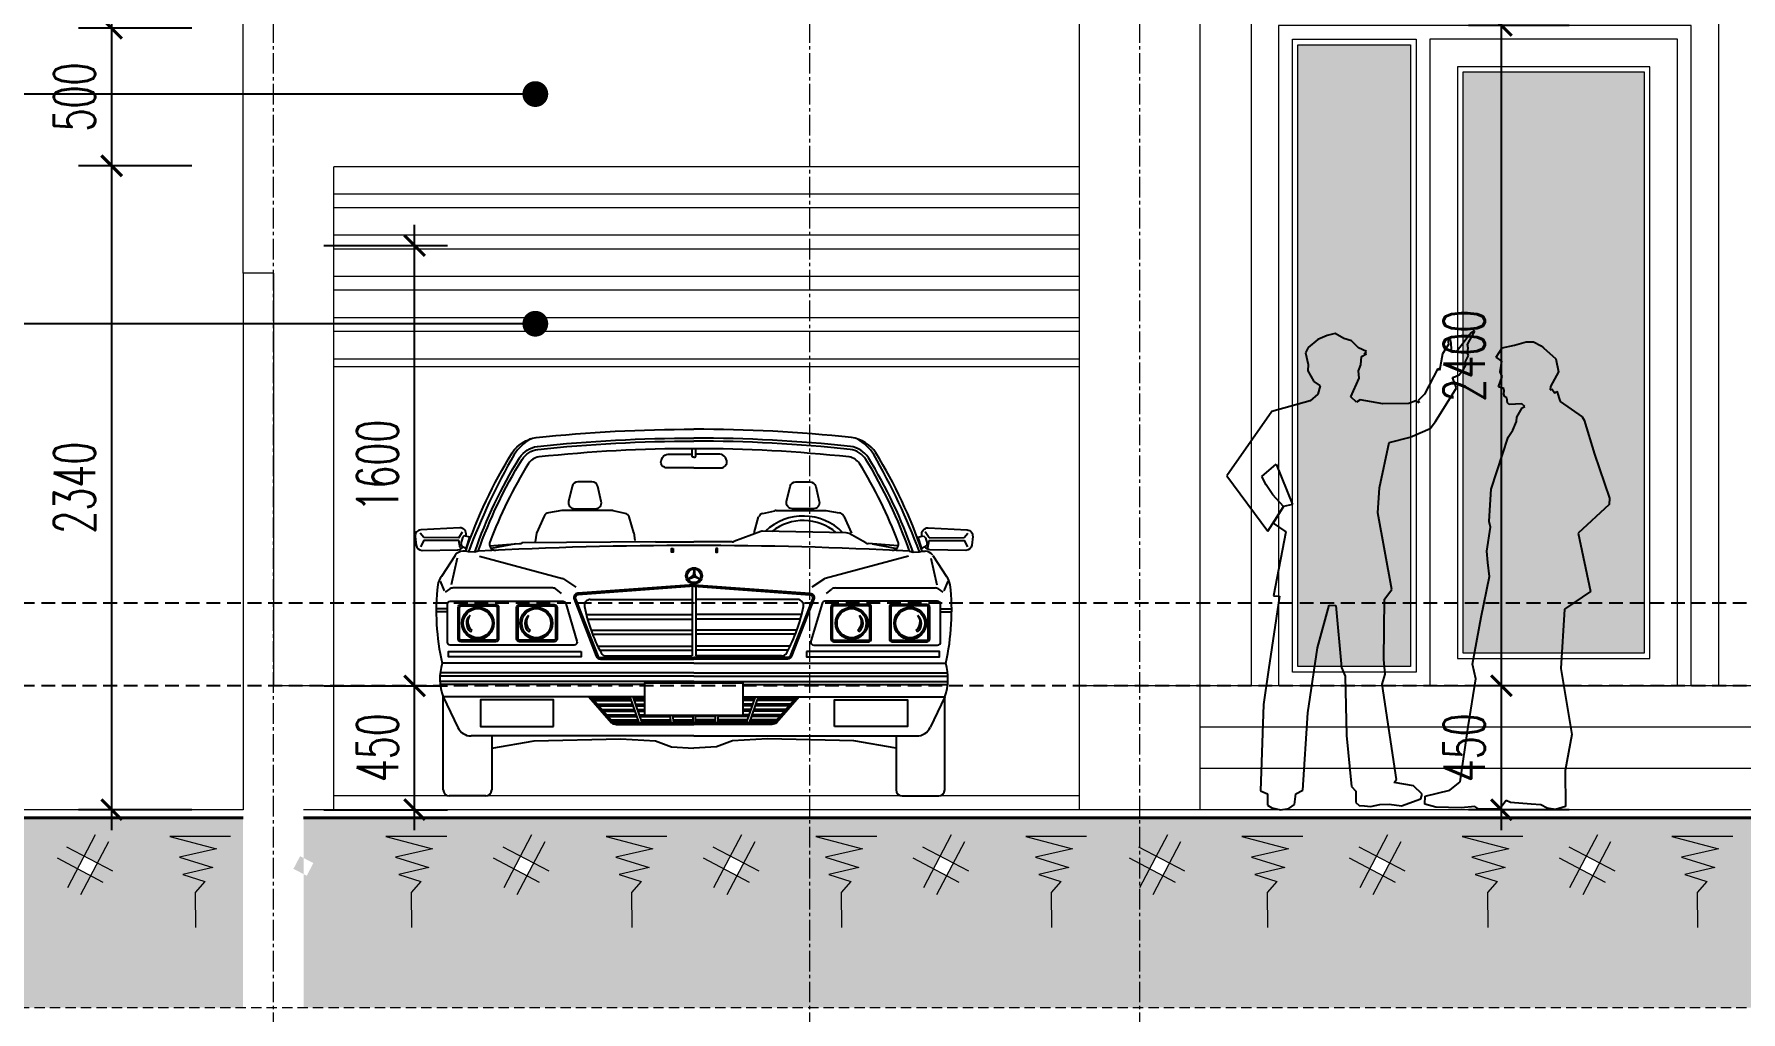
# Model space of a CAD drawing. Header units: millimetres. Extents: x -229618 to 2906, y -178063 to 96806.
# Drawn here: x -213770 to -207565, y -152290 to -148736 of the extents above; entities that cross this region are included whole.
import ezdxf

# ---------------------------------------------------------------- set-up
doc = ezdxf.new("R2010")
doc.units = ezdxf.units.MM
doc.header["$LTSCALE"] = 200
doc.header["$MEASUREMENT"] = 0
doc.header["$PDMODE"] = 3
doc.header["$PDSIZE"] = 50
for name, pattern in [('CENTER', [2, 1.25, -0.25, 0.25, -0.25]), ('CENTER2', [1.125, 0.75, -0.125, 0.125, -0.125]), ('DASHED2', [0.375, 0.25, -0.125])]:
    doc.linetypes.add(name, pattern=pattern)
doc.layers.get('0').update_dxf_attribs({"color": 95, "linetype": 'CONTINUOUS'})
doc.layers.get('DEFPOINTS').update_dxf_attribs({"linetype": 'CONTINUOUS'})
for name, color, linetype, lineweight in [('cat', 1, 'CONTINUOUS', 40), ('hatch', 250, 'CONTINUOUS', 5), ('nho', 252, 'CONTINUOUS', 15), ('thay', 7, 'CONTINUOUS', 18), ('tim', 18, 'CENTER2', 9)]:
    doc.layers.add(name, color=color, linetype=linetype, lineweight=lineweight)
for name, color, linetype in [('DIM', 251, 'CONTINUOUS'), ('NOITHAT', 99, 'CONTINUOUS'), ('TRUC', 251, 'CENTER')]:
    doc.layers.add(name, color=color, linetype=linetype)
doc.styles.add('Scale', font='vnsimli.shx', dxfattribs={"width": 0.65, "bigfont": 'bigfont.shx'})
doc.dimstyles.new('Scale', dxfattribs={"dimscale": 75, "dimtxt": 2, "dimasz": 1, "dimexe": 1.6, "dimexo": 0, "dimgap": 0.8, "dimtad": 1, "dimdec": 0, "dimzin": 0, "dimdsep": 46, "dimtxsty": 'Scale', "dimblk": 'ARCHTICK', "dimcen": 0.1, "dimdle": 1, "dimclrd": 256, "dimclre": 256, "dimclrt": 3, "dimadec": 0, "dimazin": 0, "dimtfac": 1, "dimtdec": 0, "dimtix": 1, "dimtmove": 2, "dimatfit": 3, "dimldrblk": 'ARCHTICK', "dimfxl": 0, "dimtolj": 1, "dimtzin": 0, "dimarcsym": 0})

# ---------------------------------------------------------------- blocks, each defined once
blk = doc.blocks.new('_ArchTick')
at = {"color": 0, "linetype": 'ByBlock', "const_width": 0.15}
blk.add_lwpolyline([(-0.5, -0.5), (0.5, 0.5)], dxfattribs=at)
blk = doc.blocks.new('*D2297')
at = {"layer": 'DEFPOINTS', "color": 0, "linetype": 'Continuous'}
for p in [(-208435.5, -151104.9), (-208189.5, -151104.9), (-208189.5, -151554.9)]:
    blk.add_point(p, dxfattribs=at)
at = {"layer": 'DIM', "linetype": 'Continuous', "lineweight": -2}
for p, q in [((-208435.5, -151629.9), (-208435.5, -151029.9)), ((-208189.5, -151104.9), (-208555.5, -151104.9)), ((-208189.5, -151554.9), (-208555.5, -151554.9))]:
    blk.add_line(p, q, dxfattribs=at)
at = {"layer": 'DIM', "linetype": 'Continuous', "lineweight": -2, "xscale": 75, "yscale": 75, "zscale": 75}
for p, rotation in [((-208435.5, -151104.9), 90), ((-208435.5, -151554.9), 270)]:
    blk.add_blockref('_ArchTick', p, dxfattribs=dict(at, rotation=rotation))
at = {"layer": 'DIM', "color": 3, "linetype": 'Continuous', "insert": (-208570.5, -151329.9), "char_height": 150, "attachment_point": 5, "rotation": 90, "style": 'Scale'}
blk.add_mtext('\\A1;450', dxfattribs=at)
blk = doc.blocks.new('*D2298')
at = {"layer": 'DEFPOINTS', "color": 0, "linetype": 'Continuous'}
for p in [(-208435.5, -148704.9), (-208189.5, -148704.9), (-208189.5, -151104.9)]:
    blk.add_point(p, dxfattribs=at)
at = {"layer": 'DIM', "linetype": 'Continuous', "lineweight": -2}
for p, q in [((-208435.5, -151179.9), (-208435.5, -148629.9)), ((-208189.5, -148704.9), (-208555.5, -148704.9)), ((-208189.5, -151104.9), (-208555.5, -151104.9))]:
    blk.add_line(p, q, dxfattribs=at)
at = {"layer": 'DIM', "linetype": 'Continuous', "lineweight": -2, "xscale": 75, "yscale": 75, "zscale": 75}
for p, rotation in [((-208435.5, -148704.9), 90), ((-208435.5, -151104.9), 270)]:
    blk.add_blockref('_ArchTick', p, dxfattribs=dict(at, rotation=rotation))
at = {"layer": 'DIM', "color": 3, "linetype": 'Continuous', "insert": (-208570.5, -149904.9), "char_height": 150, "attachment_point": 5, "rotation": 90, "style": 'Scale'}
blk.add_mtext('\\A1;2400', dxfattribs=at)
blk = doc.blocks.new('*D2299')
at = {"layer": 'DEFPOINTS', "color": 0, "linetype": 'Continuous'}
for p in [(-208435.5, -148104.9), (-208189.5, -148104.9), (-208189.5, -148704.9)]:
    blk.add_point(p, dxfattribs=at)
at = {"layer": 'DIM', "linetype": 'Continuous', "lineweight": -2}
for p, q in [((-208435.5, -148779.9), (-208435.5, -148029.9)), ((-208189.5, -148104.9), (-208555.5, -148104.9)), ((-208189.5, -148704.9), (-208555.5, -148704.9))]:
    blk.add_line(p, q, dxfattribs=at)
at = {"layer": 'DIM', "linetype": 'Continuous', "lineweight": -2, "xscale": 75, "yscale": 75, "zscale": 75}
for p, rotation in [((-208435.5, -148104.9), 90), ((-208435.5, -148704.9), 270)]:
    blk.add_blockref('_ArchTick', p, dxfattribs=dict(at, rotation=rotation))
at = {"layer": 'DIM', "color": 3, "linetype": 'Continuous', "insert": (-208570.5, -148404.9), "char_height": 150, "attachment_point": 5, "rotation": 90, "style": 'Scale'}
blk.add_mtext('\\A1;600', dxfattribs=at)
blk = doc.blocks.new('*D2307')
at = {"layer": 'DEFPOINTS', "color": 0, "linetype": 'Continuous'}
for p in [(-213488.2, -149215), (-213197, -149215), (-213197, -151554.9)]:
    blk.add_point(p, dxfattribs=at)
at = {"layer": 'DIM', "linetype": 'Continuous', "lineweight": -2}
for p, q in [((-213488.2, -151629.9), (-213488.2, -149140)), ((-213197, -149215), (-213608.2, -149215)), ((-213197, -151554.9), (-213608.2, -151554.9))]:
    blk.add_line(p, q, dxfattribs=at)
at = {"layer": 'DIM', "linetype": 'Continuous', "lineweight": -2, "xscale": 75, "yscale": 75, "zscale": 75}
for p, rotation in [((-213488.2, -149215), 90), ((-213488.2, -151554.9), 270)]:
    blk.add_blockref('_ArchTick', p, dxfattribs=dict(at, rotation=rotation))
at = {"layer": 'DIM', "color": 3, "linetype": 'Continuous', "insert": (-213623.2, -150384.9), "char_height": 150, "attachment_point": 5, "rotation": 90, "style": 'Scale'}
blk.add_mtext('\\A1;2340', dxfattribs=at)
blk = doc.blocks.new('*D2308')
at = {"layer": 'DEFPOINTS', "color": 0, "linetype": 'Continuous'}
for p in [(-213488.2, -148715), (-213197, -148715), (-213197, -149215)]:
    blk.add_point(p, dxfattribs=at)
at = {"layer": 'DIM', "linetype": 'Continuous', "lineweight": -2}
for p, q in [((-213488.2, -149290), (-213488.2, -148640)), ((-213197, -148715), (-213608.2, -148715)), ((-213197, -149215), (-213608.2, -149215))]:
    blk.add_line(p, q, dxfattribs=at)
at = {"layer": 'DIM', "linetype": 'Continuous', "lineweight": -2, "xscale": 75, "yscale": 75, "zscale": 75}
for p, rotation in [((-213488.2, -148715), 90), ((-213488.2, -149215), 270)]:
    blk.add_blockref('_ArchTick', p, dxfattribs=dict(at, rotation=rotation))
at = {"layer": 'DIM', "color": 3, "linetype": 'Continuous', "insert": (-213623.2, -148965), "char_height": 150, "attachment_point": 5, "rotation": 90, "style": 'Scale'}
blk.add_mtext('\\A1;500', dxfattribs=at)
blk = doc.blocks.new('*D2309')
at = {"layer": 'DEFPOINTS', "color": 0, "linetype": 'Continuous'}
for p in [(-213488.2, -148104.9), (-213197, -148104.9), (-213197, -148715)]:
    blk.add_point(p, dxfattribs=at)
at = {"layer": 'DIM', "linetype": 'Continuous', "lineweight": -2}
for p, q in [((-213488.2, -148790), (-213488.2, -148029.9)), ((-213197, -148104.9), (-213608.2, -148104.9)), ((-213197, -148715), (-213608.2, -148715))]:
    blk.add_line(p, q, dxfattribs=at)
at = {"layer": 'DIM', "linetype": 'Continuous', "lineweight": -2, "xscale": 75, "yscale": 75, "zscale": 75}
for p, rotation in [((-213488.2, -148104.9), 90), ((-213488.2, -148715), 270)]:
    blk.add_blockref('_ArchTick', p, dxfattribs=dict(at, rotation=rotation))
at = {"layer": 'DIM', "color": 3, "linetype": 'Continuous', "insert": (-213623.2, -148409.9), "char_height": 150, "attachment_point": 5, "rotation": 90, "style": 'Scale'}
blk.add_mtext('\\A1;610', dxfattribs=at)
blk = doc.blocks.new('nendat')
at = {"layer": 'hatch', "linetype": 'Continuous'}
for p, q in [((-40.9, 77.9), (60.5, -115.2)), ((7.2, 103.2), (108.6, -90)), ((-56.8, -29.8), (110.3, 57.9)), ((-21.9, -70.2), (145.2, 17.5))]:
    blk.add_line(p, q, dxfattribs=at)
blk = doc.blocks.new('oto-MD1')
at = {"layer": 'NOITHAT'}
for p, q in [((398.3, 1452.7), (358, 1364.5)), ((490.6, 1481.3), (421.5, 1470.4)), ((750.1, 1481.3), (490.6, 1481.3)), ((818.4, 1466.8), (756.8, 1480.5)), ((864.4, 1366.7), (840.4, 1448.1)), ((1488.4, 1366.7), (1512.4, 1448.1)), ((1534.4, 1466.8), (1596, 1480.5)), ((1602.7, 1481.3), (1862.2, 1481.3)), ((1862.2, 1481.3), (1931.3, 1470.4)), ((1954.5, 1452.7), (1994.8, 1364.5)), ((-227, 1342.2), (-245.5, 1364.9)), ((-45.7, 1340.2), (-227, 1342.2)), ((-45.7, 1340.2), (-25.1, 1371)), ((-26.3, 1339.7), (-34.5, 1310.6)), ((-16.4, 1350.2), (-26.3, 1339.7)), ((12.1, 1342.6), (-16.4, 1350.2)), ((-7.1, 1283.9), (12.1, 1342.6)), ((358, 1364.5), (351.4, 1319.6)), ((864.4, 1366.7), (869, 1326.1)), ((1524.2, 1373.2), (1383.6, 1320.9)), ((1967.6, 1365.5), (1533.1, 1374.3)), ((2069.6, 1313.9), (1981.8, 1361.7)), ((2340.7, 1342.6), (2369.2, 1350.2)), ((2359.9, 1283.9), (2340.7, 1342.6)), ((2369.2, 1350.2), (2379.1, 1339.7)), ((2398.5, 1340.2), (2377.9, 1371)), ((2379.1, 1339.7), (2387.3, 1310.6)), ((2398.5, 1340.2), (2579.8, 1342.2)), ((2579.8, 1342.2), (2598.3, 1364.9)), ((-63.7, 1249), (-134.8, 1139.7)), ((-34.5, 1310.6), (-31, 1298.4)), ((-31, 1298.4), (-7.1, 1283.9)), ((-9.2, 1270.1), (-24.9, 1270.1)), ((4.8, 1267.6), (-9.2, 1270.1)), ((38.3, 1266.1), (4.8, 1267.6)), ((56.1, 1270.1), (38.3, 1266.1)), ((62.5, 1244.5), (494.3, 1128.4)), ((115, 1298.4), (270.8, 1310.2)), ((251, 1308.7), (122.8, 1285.2)), ((147.3, 1276.6), (147.4, 1276.6)), ((977.4, 1319.8), (283.2, 1313.9)), ((977.4, 1319.8), (1176.4, 1319.8)), ((1375.4, 1319.8), (1176.4, 1319.8)), ((2290.3, 1244.5), (1858.5, 1128.4)), ((2237.8, 1298.4), (2082, 1310.2)), ((2101.8, 1308.7), (2230, 1285.2)), ((2205.5, 1276.6), (2205.4, 1276.6)), ((2296.7, 1270.1), (2314.5, 1266.1)), ((2314.5, 1266.1), (2348, 1267.6)), ((2348, 1267.6), (2362, 1270.1)), ((2383.8, 1298.4), (2359.9, 1283.9)), ((2362, 1270.1), (2377.7, 1270.1)), ((2387.3, 1310.6), (2383.8, 1298.4)), ((2416.5, 1249), (2487.6, 1139.7)), ((-53.8, 1233.5), (-85.3, 1095.3)), ((1176.8, 1177.6), (1172.7, 1145)), ((1176.8, 1142.7), (1176.8, 1177.6)), ((1176.8, 1177.6), (1180.9, 1145)), ((2406.6, 1233.5), (2438.1, 1095.3)), ((-142, 1114.4), (-121.1, 1064.4)), ((-92.3, 1074.3), (-116.5, 1057.7)), ((441.7, 1079.7), (-74.8, 1079.7)), ((488.3, 1051.7), (460.6, 1073.2)), ((498.8, 1126.3), (563.5, 1083.2)), ((1146.6, 1125.2), (1172.7, 1145)), ((1176.8, 1142.7), (1146.6, 1125.2)), ((1146.6, 1125.2), (1176.8, 1137.9)), ((1167.5, 1087.4), (1167.5, 726.5)), ((1176.8, 1142.7), (1172.7, 1145)), ((1180.9, 1145), (1176.8, 1142.7)), ((1176.8, 1142.7), (1207.1, 1125.2)), ((1176.8, 1142.7), (1176.8, 1137.9)), ((1207.1, 1125.2), (1176.8, 1137.9)), ((1207.1, 1125.2), (1180.9, 1145)), ((1185.3, 1087.4), (1185.3, 726.5)), ((1854, 1126.3), (1789.3, 1083.2)), ((1864.5, 1051.7), (1892.2, 1073.2)), ((1911.1, 1079.7), (2427.6, 1079.7)), ((2445.1, 1074.3), (2469.3, 1057.7)), ((2494.8, 1114.4), (2473.9, 1064.4)), ((638, 1019.9), (1167.5, 1019.9)), ((1714.8, 1019.9), (1185.3, 1019.9)), ((-104.5, 972), (-162.1, 972)), ((-104.5, 955.3), (-162.1, 955.3)), ((616.9, 942.1), (1167.5, 942.1)), ((623.2, 918.1), (1167.5, 918.1)), ((1735.9, 942.1), (1185.3, 942.1)), ((1729.6, 918.1), (1185.3, 918.1)), ((2457.3, 972), (2514.9, 972)), ((2457.3, 955.3), (2514.9, 955.3)), ((15.2, 852.1), (22, 859.9)), ((319, 852.1), (325.9, 859.9)), ((641.4, 861.3), (1167.5, 861.3)), ((649.2, 840.3), (1167.5, 840.3)), ((1711.4, 861.3), (1185.3, 861.3)), ((1703.6, 840.3), (1185.3, 840.3)), ((2033.8, 852.1), (2026.9, 859.9)), ((2337.6, 852.1), (2330.8, 859.9)), ((676.5, 777.4), (1167.5, 777.4)), ((686.9, 756.5), (1167.5, 756.5)), ((721.3, 726.5), (1167.5, 726.5)), ((1676.3, 777.4), (1185.3, 777.4)), ((1665.9, 756.5), (1185.3, 756.5)), ((1631.5, 726.5), (1185.3, 726.5)), ((1176.4, 622.3), (-142.8, 622.3)), ((1176.4, 639), (-141.5, 639)), ((1176.4, 689), (-131.3, 689)), ((1176.4, 689), (2484.1, 689)), ((1176.4, 639), (2494.3, 639)), ((1176.4, 622.3), (2495.6, 622.3)), ((1176.4, 594.5), (-142.6, 594.5)), ((921.8, 577.8), (-141.2, 577.8)), ((1176.4, 594.5), (2495.4, 594.5)), ((1431, 577.8), (2494, 577.8)), ((921.8, 514.7), (-126, 514.7)), ((-126, 514.7), (-50.7, 355.5)), ((-126, 30.9), (-126, 514.7)), ((645.6, 509.4), (845, 509.4)), ((651, 503.2), (847.2, 503.2)), ((658.2, 494.9), (850.1, 494.9)), ((674.3, 476.2), (856.5, 476.2)), ((682.4, 466.9), (859.7, 466.9)), ((697.6, 449.2), (865.8, 449.2)), ((843.2, 514.7), (890, 379)), ((858.8, 514.7), (905.7, 379)), ((860.7, 509.4), (921.8, 509.4)), ((862.8, 503.2), (921.8, 503.2)), ((865.7, 494.9), (921.8, 494.9)), ((872.1, 476.2), (921.8, 476.2)), ((875.4, 466.9), (921.8, 466.9)), ((881.4, 449.2), (921.8, 449.2)), ((1431, 514.7), (2478.8, 514.7)), ((1492.1, 509.4), (1431, 509.4)), ((1490, 503.2), (1431, 503.2)), ((1487.1, 494.9), (1431, 494.9)), ((1480.7, 476.2), (1431, 476.2)), ((1477.4, 466.9), (1431, 466.9)), ((1471.4, 449.2), (1431, 449.2)), ((1494, 514.7), (1447.1, 379)), ((1509.6, 514.7), (1462.7, 379)), ((1655.2, 449.2), (1487, 449.2)), ((1670.4, 466.9), (1493.1, 466.9)), ((1678.5, 476.2), (1496.3, 476.2)), ((1694.6, 494.9), (1502.7, 494.9)), ((1701.8, 503.2), (1505.6, 503.2)), ((1707.2, 509.4), (1507.8, 509.4)), ((2478.8, 514.7), (2403.5, 355.5)), ((2478.8, 30.9), (2478.8, 514.7)), ((705.7, 439.9), (869, 439.9)), ((721.8, 421.2), (875.5, 421.2)), ((729.9, 411.9), (878.7, 411.9)), ((745.2, 394.3), (884.8, 394.3)), ((755, 383.9), (888.3, 383.9)), ((884.7, 439.9), (921.8, 439.9)), ((891.1, 421.2), (921.8, 421.2)), ((894.3, 411.9), (1051.2, 411.9)), ((900.4, 394.3), (1054.2, 394.3)), ((904, 383.9), (1055.9, 383.9)), ((1050.3, 417.3), (1056.7, 379)), ((1064.1, 417.3), (1070.4, 379)), ((1065, 411.9), (1170.5, 411.9)), ((1067.9, 394.3), (1170.5, 394.3)), ((1069.6, 383.9), (1170.5, 383.9)), ((1170.5, 417.3), (1170.5, 379)), ((1182.3, 417.3), (1182.3, 379)), ((1287.8, 411.9), (1182.3, 411.9)), ((1284.9, 394.3), (1182.3, 394.3)), ((1283.2, 383.9), (1182.3, 383.9)), ((1288.7, 417.3), (1282.4, 379)), ((1302.4, 417.3), (1296.1, 379)), ((1448.8, 383.9), (1296.9, 383.9)), ((1452.4, 394.3), (1298.6, 394.3)), ((1458.5, 411.9), (1301.6, 411.9)), ((1468.1, 439.9), (1431, 439.9)), ((1461.7, 421.2), (1431, 421.2)), ((1597.8, 383.9), (1464.5, 383.9)), ((1607.6, 394.3), (1468, 394.3)), ((1622.9, 411.9), (1474.1, 411.9)), ((1631, 421.2), (1477.3, 421.2)), ((1647.1, 439.9), (1483.8, 439.9)), ((1176.4, 311.4), (19, 311.4)), ((126, 311.4), (126, 30.9)), ((126, 247.2), (346, 285.5)), ((346, 285.5), (794.8, 295.9)), ((794.8, 295.9), (975.9, 285.5)), ((975.9, 285.5), (1059.4, 254.2)), ((1176.4, 311.4), (2333.8, 311.4)), ((1376.9, 285.5), (1293.4, 254.2)), ((1558, 295.9), (1376.9, 285.5)), ((2006.8, 285.5), (1558, 295.9)), ((2226.8, 247.2), (2006.8, 285.5)), ((2226.8, 311.4), (2226.8, 30.9)), ((1059.4, 254.2), (1176.4, 247.2)), ((1293.4, 254.2), (1176.4, 247.2)), ((95.1, 0), (-95.1, 0)), ((2257.7, 0), (2447.9, 0))]:
    blk.add_line(p, q, dxfattribs=at)
for points in [[(-9.2, 1270.1, -0.055687), (231.4, 1780.5, -0.216207), (357.4, 1860.2, -0.026617), (1176.4, 1903.8)], [(2362, 1270.1, 0.055687), (2121.4, 1780.5, 0.216207), (1995.4, 1860.2, 0.026617), (1176.4, 1903.8)], [(38.4, 1266.1, -0.054449), (270.4, 1755.6, -0.21341), (363, 1814.3, -0.026598), (1176.4, 1857.6, -0.05456)], [(56.1, 1270.1, -0.053452), (283.4, 1747.3, -0.212128), (364.9, 1798.9, -0.026591), (1176.4, 1842.1, -0.054591)], [(1176.4, 1703.1), (1036, 1703.1, -0.474414), (1005.8, 1740.1), (1013.4, 1756.9, -0.221694), (1041.9, 1774), (1166.3, 1774)], [(1176.4, 1758.8), (1174, 1758.8, -0.414214), (1166.3, 1766.6), (1166.3, 1802.7)], [(2314.4, 1266.1, 0.054449), (2082.4, 1755.6, 0.21341), (1989.8, 1814.3, 0.026598), (1176.4, 1857.6, 0.05456)], [(2296.7, 1270.1, 0.053452), (2069.4, 1747.3, 0.212128), (1987.9, 1798.9, 0.026591), (1176.4, 1842.1, 0.054591)], [(1176.4, 1758.8), (1178.8, 1758.8, 0.414214), (1186.5, 1766.6), (1186.5, 1802.7)], [(1176.4, 1703.1), (1316.8, 1703.1, 0.474414), (1347, 1740.1), (1339.4, 1756.9, 0.221694), (1310.9, 1774), (1186.5, 1774)], [(-39.3, 1391.5), (-242.1, 1381, 0.427644), (-271.2, 1347.1), (-266.9, 1302.6, 0.390809), (-235.6, 1274.8), (-49.2, 1278, 0.264258), (-23, 1293.5)], [(-8.9, 1348.2), (-7.6, 1353.8, 0.498942), (-39.3, 1391.5)], [(2361.7, 1348.2), (2360.4, 1353.8, -0.498942), (2392.1, 1391.5)], [(2392.1, 1391.5), (2594.9, 1381, -0.427644), (2624, 1347.1), (2619.6, 1302.6, -0.390809), (2588.4, 1274.8), (2402, 1278, -0.264258), (2375.8, 1293.5)], [(1176.4, 1095.8), (573.8, 1052.4, 0.506779), (553.8, 1020.9), (669.1, 725.3, 0.309012), (690.7, 710.5), (1176.4, 710.5)], [(1176.9, 1088.1), (574.3, 1044.7, 0.506779), (561, 1023.7), (676.3, 728.1, 0.309012), (690.7, 718.2), (1176.4, 718.2)], [(1175.9, 1088.1), (1778.5, 1044.7, -0.506779), (1791.8, 1023.7), (1676.5, 728.1, -0.309012), (1662.1, 718.2), (1176.4, 718.2)], [(1176.4, 1095.8), (1779, 1052.4, -0.506779), (1799, 1020.9), (1683.7, 725.3, -0.309012), (1662.1, 710.5), (1176.4, 710.5)], [(630.8, 514.7), (747.4, 379.9, 0.172491), (771.8, 371.2), (1176.4, 371.2)], [(641, 514.7), (752.8, 385.5, 0.167178), (771.8, 379), (1176.4, 379)], [(1711.8, 514.7), (1600, 385.5, -0.167178), (1581, 379), (1176.4, 379)], [(1722, 514.7), (1605.4, 379.9, -0.172491), (1581, 371.2), (1176.4, 371.2)]]:
    blk.add_lwpolyline(points, format="xyb", dxfattribs=at)
for points in [[(695, 1528.9), (676.8, 1606.4, 0.348241), (646.8, 1630.2), (573.8, 1630.2, 0.348241), (543.8, 1606.4), (525.6, 1528.9, 0.483414), (555.6, 1491), (665, 1491, 0.483414)], [(1657.8, 1528.9), (1676, 1606.4, -0.348241), (1706, 1630.2), (1779, 1630.2, -0.348241), (1809, 1606.4), (1827.2, 1528.9, -0.483414), (1797.2, 1491), (1687.8, 1491, -0.483414)], [(511.1, 999.8), (568.9, 802.6, -0.500349), (554.1, 782.8), (-89, 782.8, -0.414214), (-104.5, 798.3), (-104.5, 995.5, -0.414214), (-89, 1010.9), (496.3, 1010.9, -0.333023)], [(161.6, 978.6), (161.6, 816, -0.414214), (146.2, 800.6), (-33.2, 800.6, -0.414214), (-48.6, 816), (-48.6, 978.6, -0.414214), (-33.2, 994), (146.2, 994, -0.414214)], [(153.9, 978.6), (153.9, 816, -0.414214), (146.2, 808.3), (-33.2, 808.3, -0.414214), (-40.9, 816), (-40.9, 978.6, -0.414214), (-33.2, 986.3), (146.2, 986.3, -0.414214)], [(465.5, 978.6), (465.5, 816, -0.414214), (450, 800.6), (270.6, 800.6, -0.414214), (255.2, 816), (255.2, 978.6, -0.414214), (270.6, 994), (450, 994, -0.414214)], [(457.8, 978.6), (457.8, 816, -0.414214), (450, 808.3), (270.6, 808.3, -0.414214), (262.9, 816), (262.9, 978.6, -0.414214), (270.6, 986.3), (450, 986.3, -0.414214)], [(1841.7, 999.8), (1783.9, 802.6, 0.500349), (1798.7, 782.8), (2441.8, 782.8, 0.414214), (2457.3, 798.3), (2457.3, 995.5, 0.414214), (2441.8, 1010.9), (1856.5, 1010.9, 0.333023)], [(1887.3, 978.6), (1887.3, 816, 0.414214), (1902.8, 800.6), (2082.2, 800.6, 0.414214), (2097.6, 816), (2097.6, 978.6, 0.414214), (2082.2, 994), (1902.8, 994, 0.414214)], [(1895, 978.6), (1895, 816, 0.414214), (1902.8, 808.3), (2082.2, 808.3, 0.414214), (2089.9, 816), (2089.9, 978.6, 0.414214), (2082.2, 986.3), (1902.8, 986.3, 0.414214)], [(2191.2, 978.6), (2191.2, 816, 0.414214), (2206.6, 800.6), (2386, 800.6, 0.414214), (2401.4, 816), (2401.4, 978.6, 0.414214), (2386, 994), (2206.6, 994, 0.414214)], [(2198.9, 978.6), (2198.9, 816, 0.414214), (2206.6, 808.3), (2386, 808.3, 0.414214), (2393.7, 816), (2393.7, 978.6, 0.414214), (2386, 986.3), (2206.6, 986.3, 0.414214)]]:
    blk.add_lwpolyline(points, format="xyb", close=True, dxfattribs=at)
for points in [[(-37.5, 1288.7), (-45.7, 1325.8), (-227, 1325.8), (-243.5, 1292.8)], [(2390.3, 1288.7), (2398.5, 1325.8), (2579.8, 1325.8), (2596.3, 1292.8)]]:
    blk.add_lwpolyline(points, dxfattribs=at)
for points in [[(1069.2, 1285), (1069.2, 1265.4), (1060.5, 1265.4), (1060.5, 1285)], [(1289.2, 1285), (1289.2, 1265.4), (1297.9, 1265.4), (1297.9, 1285)], [(591.3, 749.5), (591.3, 721.7), (-98.9, 721.7), (-98.9, 749.5)], [(1761.5, 749.5), (1761.5, 721.7), (2451.7, 721.7), (2451.7, 749.5)], [(1431, 587.6), (1431, 417.3), (921.8, 417.3), (921.8, 587.6)], [(446.6, 360.1), (446.6, 499.1), (68.1, 499.1), (68.1, 360.1)], [(1906.2, 360.1), (1906.2, 499.1), (2284.7, 499.1), (2284.7, 360.1)]]:
    blk.add_lwpolyline(points, close=True, dxfattribs=at)
for centre, radius in [((1176.8, 1142.7), 42), ((1176.8, 1142.7), 34.9), ((53.7, 896.6), 83.4), ((357.6, 896.6), 83.4), ((1995.2, 896.6), 83.4), ((2299.1, 896.6), 83.4), ((53.7, 896.6), 75.7), ((357.6, 896.6), 75.7), ((1995.2, 896.6), 75.7), ((2299.1, 896.6), 75.7)]:
    blk.add_circle(centre, radius, dxfattribs=at)
for centre, radius, start, end in [((442.9, 1648.1), 235.6, 119.45795, 148.15001), ((1176.4, -5802.5), 7605.2, 90.00024, 96.08785), ((1176.4, -5802.5), 7605.2, 83.91215, 89.99976), ((1909.9, 1648.1), 235.6, 31.84999, 60.54205), ((3152.6, 94.4), 3359, 150.0284, 159.557), ((2395.3, 448.4), 2439.9, 148.42661, 159.1139), ((382.3, 1681.4), 79.4, 99.02823, 145.86977), ((1970.5, 1681.4), 79.4, 34.13023, 80.97177), ((-42.5, 448.4), 2439.9, 20.8861, 31.57339), ((-799.8, 94.4), 3359, 20.443, 29.9716), ((426.3, 1439.9), 30.9, 98.96675, 155.44786), ((750.1, 1450.4), 30.9, 77.47926, 90), ((811.7, 1436.7), 30.9, 21.58433, 77.47926), ((1541.1, 1436.7), 30.9, 102.52074, 158.41567), ((1744.3, 1168), 285.2, 43.92549, 133.73779), ((1744.3, 1168), 262.1, 49.25765, 128.40562), ((1602.7, 1450.4), 30.9, 90, 102.52074), ((1926.5, 1439.9), 30.9, 24.55214, 81.03325), ((1532.5, 1343.5), 30.9, 88.83164, 105.46884), ((1967, 1334.6), 30.9, 61.40556, 88.83164), ((-24.9, 1223.8), 46.3, 90, 146.94786), ((1169, -19280.9), 20581.1, 89.9794, 93.09974), ((147.1, 1307.7), 33.1, 161.28632, 267.69145), ((268.5, 1340.9), 30.9, 274.31696, 298.59444), ((1183.8, -19280.9), 20581.1, 86.90026, 90.0206), ((1375.4, 1350.6), 30.9, 270, 285.46884), ((2084.3, 1340.9), 30.9, 241.40556, 265.68304), ((2205.7, 1307.7), 33.1, 272.30855, 18.71368), ((2377.7, 1223.8), 46.3, 33.05214, 90), ((1044.7, 960), 1206.9, 173.54308, 192.97648), ((-57, 1078.6), 99, 141.85543, 170.00398), ((-74.8, 1048.8), 30.9, 90, 124.49074), ((441.7, 1048.8), 30.9, 52.14346, 90), ((490.3, 1113.5), 15.4, 56.32753, 74.94108), ((1862.5, 1113.5), 15.4, 105.05892, 123.67247), ((1911.1, 1048.8), 30.9, 90, 127.85654), ((2427.6, 1048.8), 30.9, 55.50926, 90), ((1308.1, 960), 1206.9, 347.02352, 6.45692), ((2409.8, 1078.6), 99, 9.99602, 38.14457), ((638, 989.1), 30.9, 90, 191.16809), ((1444.7, 1148.4), 853.1, 191.16809, 208.39107), ((908.1, 1148.4), 853.1, 331.60893, 348.83191), ((1714.8, 989.1), 30.9, 348.83191, 90), ((50.3, 895.6), 55.9, 131.52267, 231.11294), ((59.6, 903.5), 57.5, 143.76802, 229.23933), ((354.1, 895.6), 55.9, 131.52267, 231.11294), ((363.4, 903.5), 57.5, 143.76802, 229.23933), ((1989.4, 903.5), 57.5, 310.76067, 36.23198), ((1998.7, 895.6), 55.9, 308.88706, 48.47733), ((2293.2, 903.5), 57.5, 310.76067, 36.23198), ((2302.5, 895.6), 55.9, 308.88706, 48.47733), ((721.3, 757.4), 30.9, 208.39107, 270), ((1631.5, 757.4), 30.9, 270, 331.60893), ((130.6, 609.8), 273.7, 163.18051, 200.3395), ((2222.2, 609.8), 273.7, 339.6605, 16.81949), ((19, 388.5), 77.1, 205.30511, 270), ((2333.8, 388.5), 77.1, 270, 334.69489), ((-95.1, 30.9), 30.9, 180, 270), ((95.1, 30.9), 30.9, 270, 0), ((2257.7, 30.9), 30.9, 180, 270), ((2447.9, 30.9), 30.9, 270, 0)]:
    blk.add_arc(centre, radius, start, end, dxfattribs=at)
blk = doc.blocks.new('A$C6ED36969')
at = {"layer": 'NOITHAT'}
for p, q in [((897.4, 1741.2), (888, 1733.1)), ((891.7, 1721.8), (901.6, 1738.7)), ((901.6, 1738.7), (897.4, 1741.2)), ((295.9, 1679.8), (285.8, 1660.8)), ((330.8, 1708.2), (295.9, 1679.8)), ((364.8, 1723.4), (330.8, 1708.2)), ((393.8, 1730.1), (364.8, 1723.4)), ((364.8, 1723.4), (364.8, 1723.4)), ((425.5, 1712.5), (393.8, 1730.1)), ((453.5, 1704), (425.5, 1712.5)), ((478, 1678.2), (453.5, 1704)), ((507.9, 1665.1), (478, 1678.2)), ((806, 1690.5), (783.9, 1656.9)), ((813.7, 1705.3), (803, 1710.4)), ((803, 1710.4), (806, 1690.5)), ((814.9, 1692.1), (813.7, 1705.3)), ((816.1, 1676.6), (814.9, 1692.1)), ((817.2, 1661.2), (816.1, 1676.6)), ((859.1, 1695.6), (835, 1664.3)), ((876.1, 1718.5), (859.1, 1695.6)), ((874.1, 1690.1), (891.7, 1721.8)), ((877.5, 1676.7), (874.1, 1690.1)), ((874.1, 1659.4), (877.5, 1676.7)), ((888, 1733.1), (876.1, 1718.5)), ((979.2, 1644.3), (1001.3, 1677.9)), ((1001.3, 1677.9), (1045.9, 1688)), ((1045.9, 1688), (1088.5, 1700.4)), ((1088.5, 1700.4), (1114.8, 1700.8)), ((1114.8, 1700.8), (1142.3, 1685.7)), ((1142.3, 1685.7), (1150.6, 1678.5)), ((1150.6, 1678.5), (1196.1, 1638)), ((285.8, 1660.8), (296, 1618.4)), ((296, 1618.4), (294.4, 1594.3)), ((478.8, 1594.7), (486.9, 1616.1)), ((486.9, 1616.1), (489, 1646.7)), ((489, 1646.7), (507.3, 1656.4)), ((498.5, 1657), (507.9, 1665.1)), ((507.3, 1656.4), (498.5, 1657)), ((783.9, 1656.9), (773.1, 1596.2)), ((835, 1664.3), (817.2, 1661.2)), ((859, 1599), (868.9, 1615.8)), ((867.6, 1629.1), (877.9, 1650.4)), ((868.9, 1615.8), (867.6, 1629.1)), ((877.9, 1650.4), (874.1, 1659.4)), ((1000.1, 1629.7), (979.2, 1644.3)), ((979.2, 1644.3), (979.2, 1644.3)), ((993, 1590.7), (1000.1, 1629.7)), ((1196.1, 1638), (1206, 1591.2)), ((294.4, 1594.3), (315.8, 1555.5)), ((315.8, 1555.5), (339, 1540.7)), ((450.3, 1500), (481.4, 1568.1)), ((481.4, 1568.1), (478.8, 1594.7)), ((767, 1603.2), (718.8, 1509.9)), ((773.1, 1596.2), (767, 1603.2)), ((819.7, 1571), (830.9, 1574.6)), ((834.6, 1532.6), (819.7, 1571)), ((830.9, 1574.6), (844.5, 1580.2)), ((844.5, 1580.2), (859, 1599)), ((987, 1536.2), (1000.7, 1574.8)), ((1000.7, 1574.8), (993, 1590.7)), ((1206, 1591.2), (1176, 1538.4)), ((330.3, 1510.6), (302.2, 1486.2)), ((339, 1540.7), (330.3, 1510.6)), ((470.9, 1481), (450.3, 1500)), ((718.8, 1509.9), (695.3, 1487.4)), ((758, 1410.6), (834.6, 1532.6)), ((1006.4, 1530.5), (987, 1536.2)), ((1008, 1521.6), (1006.4, 1530.5)), ((1007.2, 1510.6), (1008, 1521.6)), ((1008.8, 1501.8), (1007.2, 1510.6)), ((1017.2, 1496.8), (1008.8, 1501.8)), ((1020.4, 1479), (1017.2, 1496.8)), ((1176, 1538.4), (1175.1, 1525.3)), ((1175.1, 1525.3), (1181.9, 1529.2)), ((1181.9, 1529.2), (1191.8, 1513.2)), ((1191.8, 1513.2), (1199, 1521.5)), ((1199, 1521.5), (1211.7, 1483.3)), ((163.4, 1447.5), (0, 1213)), ((302.2, 1486.2), (163.4, 1447.5)), ((484.6, 1488.9), (470.9, 1481)), ((567.1, 1474.4), (484.6, 1488.9)), ((661.6, 1476.6), (567.1, 1474.4)), ((686.4, 1485.8), (661.6, 1476.6)), ((699.1, 1478.4), (686.4, 1485.8)), ((695.3, 1487.4), (699.1, 1478.4)), ((1026.5, 1472), (1020.4, 1479)), ((1072.8, 1475.3), (1026.5, 1472)), ((1054, 1426.2), (1073.9, 1459.9)), ((1083.1, 1465.8), (1072.8, 1475.3)), ((1073.9, 1459.9), (1083.1, 1465.8)), ((1211.7, 1483.3), (1291.2, 1427.2)), ((1291.2, 1427.2), (1299.2, 1415.7)), ((666.2, 1353.3), (738.7, 1385.6)), ((738.7, 1385.6), (758, 1410.6)), ((1022.6, 1353.7), (1039.7, 1378.8)), ((1039.7, 1378.8), (1053, 1410.9)), ((1053, 1410.9), (1054, 1426.2)), ((1299.2, 1415.7), (1336.7, 1292.3)), ((554.7, 1170), (590.3, 1334.4)), ((590.3, 1334.4), (666.2, 1353.3)), ((961.2, 1164.8), (1022.6, 1353.7)), ((127.2, 1210.7), (178.6, 1255.5)), ((178.6, 1255.5), (238.6, 1108.6)), ((1336.7, 1292.3), (1391.5, 1132.6)), ((0, 1213), (148.5, 1011.7)), ((142.7, 1181.1), (127.2, 1210.7)), ((166.5, 1144.3), (142.7, 1181.1)), ((205.3, 1102.1), (166.5, 1144.3)), ((548.3, 1078.3), (554.7, 1170)), ((957.2, 1107.9), (961.2, 1164.8)), ((1391.5, 1132.6), (1389.8, 1108.6)), ((148.5, 1011.7), (205.3, 1102.1)), ((205.3, 1102.1), (168.1, 1041)), ((238.6, 1108.6), (205.3, 1102.1)), ((599.2, 800.3), (548.3, 1078.3)), ((953, 1046.8), (957.2, 1107.9)), ((1389.8, 1108.6), (1277.2, 1004.5)), ((168.1, 1041), (214.2, 1009.3)), ((214.2, 1009.3), (169.5, 777.5)), ((945.5, 939.7), (958.2, 1026.6)), ((958.2, 1026.6), (953, 1046.8)), ((1277.2, 1004.5), (1321.7, 792.8)), ((949.2, 897.7), (945.5, 939.7)), ((954.5, 846.9), (949.2, 897.7)), ((924.5, 699.6), (954.5, 846.9)), ((191.4, 776), (150.8, 508.7)), ((169.5, 777.5), (191.4, 776)), ((570.5, 545.4), (572.6, 764.8)), ((572.6, 764.8), (599.2, 800.3)), ((1321.7, 792.8), (1227.3, 729.1)), ((329.8, 588.5), (371.4, 743.7)), ((371.4, 743.7), (395.4, 742)), ((395.4, 742), (417, 516.6)), ((892.8, 528.4), (924.5, 699.6)), ((1227.3, 729.1), (1214.4, 512.6)), ((293.6, 351.7), (329.8, 588.5)), ((150.8, 508.7), (133.3, 382.6)), ((417, 516.6), (430.2, 484.9)), ((575.6, 492.4), (570.5, 545.4)), ((904.4, 474.9), (892.8, 528.4)), ((1214.4, 512.6), (1253.9, 272.7)), ((430.2, 484.9), (435, 269.4)), ((564.3, 455.8), (575.6, 492.4)), ((617.1, 109.6), (564.3, 455.8)), ((877, 301.2), (904.4, 474.9)), ((133.3, 382.6), (122.1, 68.7)), ((276, 71.2), (293.6, 351.7)), ((435, 269.4), (452.8, 83.7)), ((847.7, 101.2), (877, 301.2)), ((1253.9, 272.7), (1229.5, 142.6)), ((1229.5, 142.6), (1230.7, 11.6)), ((122.1, 68.7), (147.7, 58.1)), ((250.9, 57.5), (276, 71.2)), ((452.8, 83.7), (469.2, 67.2)), ((469.2, 67.2), (468.6, 26.6)), ((607.6, 99.3), (617.1, 109.6)), ((678.4, 86.2), (607.6, 99.3)), ((710.4, 55.9), (678.4, 86.2)), ((721.1, 48.5), (810.5, 70.9)), ((810.5, 70.9), (847.7, 101.2)), ((147.7, 58.1), (147, 16.5)), ((147, 16.5), (163.9, 6.5)), ((163.9, 6.5), (194.2, 0)), ((194.2, 0), (225.2, 4.4)), ((225.2, 4.4), (246, 18.4)), ((246, 18.4), (250.9, 57.5)), ((468.6, 26.6), (480.9, 14.8)), ((480.9, 14.8), (500.6, 13.4)), ((500.6, 13.4), (522.4, 11.9)), ((522.4, 11.9), (556.3, 19.3)), ((556.3, 19.3), (589.3, 20.4)), ((589.3, 20.4), (634.2, 13.4)), ((634.2, 13.4), (704.8, 38.8)), ((704.8, 38.8), (710.4, 55.9)), ((719.1, 20.1), (721.1, 48.5)), ((760, 8.5), (719.1, 20.1)), ((852.1, 6.5), (760, 8.5)), ((900.8, 11.9), (852.1, 6.5)), ((915.5, 2.1), (900.8, 11.9)), ((992.4, 3.3), (915.5, 2.1)), ((1015.8, 33.2), (992.4, 3.3)), ((1030.6, 25.6), (1015.8, 33.2)), ((1106.1, 20.3), (1030.6, 25.6)), ((1141.1, 17.8), (1106.1, 20.3)), ((1164.4, 5.2), (1141.1, 17.8)), ((1194.8, 0.9), (1164.4, 5.2)), ((1230.7, 11.6), (1194.8, 0.9))]:
    blk.add_line(p, q, dxfattribs=at)
blk = doc.blocks.new('md-bt-10mb')
at = {"layer": 'hatch', "linetype": 'Continuous'}
h = blk.add_hatch(dxfattribs=at)
h.set_pattern_fill('CROSS', color=256, scale=100, style=0)
h.set_pattern_definition([(0, (4875, 520), (25, 25), [12.5, -37.5]), (90, (4881.25, 513.75), (-25, 25), [12.5, -37.5])])
h.paths.add_polyline_path([(5725, 520), (6135, 520), (6135, 2780), (5725, 2780)])
h.paths.add_polyline_path([(5535, 570), (4875, 570), (4875, 2680), (5535, 2680)])
h = blk.add_hatch(dxfattribs=at)
h.set_pattern_fill('ANSI32', color=256, scale=400, angle=135, style=0)
h.set_pattern_definition([(7e-15, (27707.14, 190082.5), (3e-14, -150), []), (7e-15, (27757.14, 190132.5), (3e-14, -150), [])])
h.paths.add_polyline_path([(9640, 1609.9), (9640, 2336.8), (6930, 2336.8), (6930, 1609.9)])
for points in [[(5725, 520), (6135, 520), (6135, 2780), (5725, 2780)], [(5535, 570), (4875, 570), (4875, 2680), (5535, 2680)]]:
    blk.add_lwpolyline(points, close=True, dxfattribs=at)
at = {"layer": 'nho', "linetype": 'Continuous'}
for p, q in [((9970, 1950), (9970, 0)), ((6930, 1609.9), (9640, 1609.9))]:
    blk.add_line(p, q, dxfattribs=at)
blk.add_lwpolyline([(4605, 450), (4605, 2950), (6305, 2950), (6305, 450)], dxfattribs=at)
for points in [[(5655, 450), (4755, 450), (4755, 2800), (5655, 2800)], [(5705, 500), (6155, 500), (6155, 2800), (5705, 2800)], [(5555, 550), (4855, 550), (4855, 2700), (5555, 2700)]]:
    blk.add_lwpolyline(points, close=True, dxfattribs=at)
at = {"layer": 'thay', "linetype": 'Continuous'}
for p, q in [((9970, 1950), (9970, 4970)), ((6930, 4750), (6930, 0)), ((6490, 0), (6490, 3650)), ((6930, 2336.8), (9640, 2336.8)), ((9640, 0), (9640, 2336.8)), ((9860, 1950), (9970, 1950)), ((9860, 1950), (9860, 450)), ((3760, 450), (6930, 450)), ((9640, 450), (9860, 450)), ((4420, 300), (6490, 300)), ((4420, 150), (6490, 150)), ((6930, 50), (9640, 50))]:
    blk.add_line(p, q, dxfattribs=at)
blk.add_lwpolyline([(4705, 450), (4705, 2850), (6205, 2850), (6205, 450)], dxfattribs=at)
at = {"layer": 'NOITHAT', "xscale": -1}
blk.add_blockref('A$C6ED36969', (6393, 0), dxfattribs=at)
at = {"layer": 'NOITHAT', "xscale": -0.6999999999534339, "yscale": 0.7000000000116415, "zscale": 0.7}
blk.add_blockref('oto-MD1', (9154.2, 50), dxfattribs=at)
blk = doc.blocks.new('*D2987')
at = {"layer": 'DEFPOINTS', "color": 0}
for p in [(-212717.1, -151104.9), (-212386.8, -151104.9), (-212717.1, -151554.9)]:
    blk.add_point(p, dxfattribs=at)
at = {"layer": 'DIM', "lineweight": -2}
for p, q in [((-212386.8, -151629.9), (-212386.8, -151029.9)), ((-212717.1, -151104.9), (-212266.8, -151104.9)), ((-212717.1, -151554.9), (-212266.8, -151554.9))]:
    blk.add_line(p, q, dxfattribs=at)
at = {"layer": 'DIM', "lineweight": -2, "xscale": 75, "yscale": 75, "zscale": 75}
for p, rotation in [((-212386.8, -151104.9), 90), ((-212386.8, -151554.9), 270)]:
    blk.add_blockref('_ArchTick', p, dxfattribs=dict(at, rotation=rotation))
at = {"layer": 'DIM', "color": 3, "insert": (-212521.8, -151329.9), "char_height": 150, "attachment_point": 5, "rotation": 90, "style": 'Scale'}
blk.add_mtext('\\A1;450', dxfattribs=at)
blk = doc.blocks.new('*D2988')
at = {"layer": 'DEFPOINTS', "color": 0}
for p in [(-212717.1, -149504.9), (-212386.8, -149504.9), (-212717.1, -151104.9)]:
    blk.add_point(p, dxfattribs=at)
at = {"layer": 'DIM', "lineweight": -2}
for p, q in [((-212386.8, -151179.9), (-212386.8, -149429.9)), ((-212717.1, -149504.9), (-212266.8, -149504.9)), ((-212717.1, -151104.9), (-212266.8, -151104.9))]:
    blk.add_line(p, q, dxfattribs=at)
at = {"layer": 'DIM', "lineweight": -2, "xscale": 75, "yscale": 75, "zscale": 75}
for p, rotation in [((-212386.8, -149504.9), 90), ((-212386.8, -151104.9), 270)]:
    blk.add_blockref('_ArchTick', p, dxfattribs=dict(at, rotation=rotation))
at = {"layer": 'DIM', "color": 3, "insert": (-212521.8, -150304.9), "char_height": 150, "attachment_point": 5, "rotation": 90, "style": 'Scale'}
blk.add_mtext('\\A1;1600', dxfattribs=at)

msp = doc.modelspace()

# ---------------------------------------------------------------- hatches: boundary and pattern name
at = {"layer": 'hatch', "linetype": 'DASHED2', "ltscale": 0.75}
h = msp.add_hatch(dxfattribs=at)
h.set_pattern_fill('AR-CONC', color=251, scale=50, style=0)
h.set_pattern_definition([(130, (-203040.36, -152274.86), (-358.63, -31.376), [37.5, -412.5]), (185, (-203040.36, -152274.86), (69.376, 376.096), [30, -330]), (79.5486, (-203070.25, -152277.48), (-289.255, 344.72), [31.87, -350.571]), (133.8158, (-203040.36, -152174.86), (-533.62, -82.76), [56.25, -618.75]), (83.3644, (-203084.83, -152181.76), (-467.331, 487.059), [47.805, -525.856]), (188.816, (-203040.36, -152174.86), (-467.33, 487.06), [45, -495]), (159, (-203090.36, -152199.86), (-298.4535, -201.3094), [37.5, -412.5]), (214, (-203090.36, -152199.86), (-121.658, 362.575), [30, -330]), (108.5486, (-203115.23, -152216.64), (-420.111, 161.265), [31.87, -350.571]), (142.5, (-203040.36, -152274.86), (-6.0799, 166.4469), [0, -326, 0, -335, 0, -331.25]), (172.5, (-203040.36, -152274.86), (-131.5348, 197.2059), [0, -191, 0, -318.5, 0, -126.25]), (212.5, (-202928.86, -152274.86), (-266.9112, -11.2774), [0, -125, 0, -390, 0, -517.5]), (222.5, (-202878.86, -152274.86), (-291.593, 50.0525), [0, -162.5, 0, -259, 0, -367.5])])
h.paths.add_polyline_path([(-208079.1, -151749.1), (-208127.3, -151723.8), (-208151.4, -151769.9), (-208103.3, -151795.1)], flags=16)
h.paths.add_polyline_path([(-208890.2, -151723.8), (-208914.3, -151769.9), (-208866.2, -151795.1), (-208842.1, -151749.1)], flags=16)
h.paths.add_polyline_path([(-207365.8, -151769.9), (-207317.7, -151795.1), (-207293.5, -151749.1), (-207341.7, -151723.8)], flags=16)
h.paths.add_polyline_path([(-209690.9, -151723.8), (-209715, -151769.9), (-209666.9, -151795.1), (-209642.8, -151749.1)], flags=16)
h.paths.add_polyline_path([(-206517, -151795.1), (-206492.8, -151749.1), (-206541, -151723.8), (-206565.1, -151769.9)], flags=16)
h.paths.add_polyline_path([(-210476.5, -151723.8), (-210500.6, -151769.9), (-210452.5, -151795.1), (-210428.4, -151749.1)], flags=16)
h.paths.add_polyline_path([(-205754.1, -151795.1), (-205729.9, -151749.1), (-205778, -151723.8), (-205802.2, -151769.9)], flags=16)
h.paths.add_polyline_path([(-211239.4, -151723.8), (-211263.6, -151769.9), (-211215.5, -151795.1), (-211191.3, -151749.1)], flags=16)
h.paths.add_polyline_path([(-204980.2, -151795.1), (-204956, -151749.1), (-205004.1, -151723.8), (-205028.3, -151769.9)], flags=16)
h.paths.add_polyline_path([(-212002.4, -151723.8), (-212026.5, -151769.9), (-211978.4, -151795.1), (-211954.2, -151749.1)], flags=16)
h.paths.add_polyline_path([(-204217.2, -151795.1), (-204193.1, -151749.1), (-204241.2, -151723.8), (-204265.4, -151769.9)], flags=16)
h.paths.add_polyline_path([(-212803.1, -151723.8), (-212827.2, -151769.9), (-212779.1, -151795.1), (-212754.9, -151749.1)], flags=16)
h.paths.add_polyline_path([(-203431.6, -151795.1), (-203407.5, -151749.1), (-203455.6, -151723.8), (-203479.8, -151769.9)], flags=16)
h.paths.add_polyline_path([(-213588.6, -151723.8), (-213612.8, -151769.9), (-213564.7, -151795.1), (-213540.5, -151749.1)], flags=16)
h.paths.add_polyline_path([(-214351.6, -151723.8), (-214375.7, -151769.9), (-214327.6, -151795.1), (-214303.5, -151749.1)], flags=16)
h.paths.add_polyline_path([(-215125.5, -151723.8), (-215149.6, -151769.9), (-215101.5, -151795.1), (-215077.3, -151749.1)], flags=16)
h.paths.add_polyline_path([(-215888.4, -151723.8), (-215912.6, -151769.9), (-215864.4, -151795.1), (-215840.3, -151749.1)], flags=16)
h.paths.add_polyline_path([(-216601.1, -151723.8), (-216625.2, -151769.9), (-216577.1, -151795.1), (-216552.9, -151749.1)], flags=16)
h.paths.add_polyline_path([(-213010.4, -151584.9), (-213010.4, -152274.9), (-216813, -152274.9), (-216813, -151584.9)])
h.paths.add_polyline_path([(-212790.4, -152274.9), (-212790.4, -151584.9), (-203260.4, -151584.9), (-203260.4, -152274.9)])

# ---------------------------------------------------------------- linework, layer by layer
at = {"layer": 'cat', "linetype": 'Continuous'}
for p, q in [((-213010.4, -151584.9), (-216813, -151584.9)), ((-203260.4, -151584.9), (-212790.4, -151584.9))]:
    msp.add_line(p, q, dxfattribs=at)
at = {"layer": 'hatch', "color": 251, "linetype": 'DASHED2', "ltscale": 0.75}
msp.add_line((-189993.8, -152274.9), (-216813, -152274.9), dxfattribs=at)
at = {"layer": 'nho', "linetype": 'Continuous'}
for points in [[(-213055.7, -151651.9), (-213276.9, -151651.9), (-213107, -151696.9), (-213241.5, -151727.1), (-213120.6, -151764.8), (-213229.5, -151790.9), (-213149.4, -151816.4), (-213184.7, -151856.4), (-213183.7, -151983.3)], [(-212270.1, -151651.9), (-212491.3, -151651.9), (-212321.4, -151696.9), (-212455.9, -151727.1), (-212335, -151764.8), (-212443.9, -151790.9), (-212363.8, -151816.4), (-212399.1, -151856.4), (-212398.1, -151983.3)], [(-211469.4, -151651.9), (-211690.6, -151651.9), (-211520.7, -151696.9), (-211655.2, -151727.1), (-211534.3, -151764.8), (-211643.2, -151790.9), (-211563.1, -151816.4), (-211598.4, -151856.4), (-211597.4, -151983.3)], [(-210706.4, -151651.9), (-210927.7, -151651.9), (-210757.8, -151696.9), (-210892.3, -151727.1), (-210771.3, -151764.8), (-210880.3, -151790.9), (-210800.2, -151816.4), (-210835.4, -151856.4), (-210834.4, -151983.3)], [(-209943.5, -151651.9), (-210164.7, -151651.9), (-209994.8, -151696.9), (-210129.3, -151727.1), (-210008.4, -151764.8), (-210117.4, -151790.9), (-210037.2, -151816.4), (-210072.5, -151856.4), (-210071.5, -151983.3)], [(-209157.9, -151651.9), (-209379.1, -151651.9), (-209209.2, -151696.9), (-209343.7, -151727.1), (-209222.8, -151764.8), (-209331.8, -151790.9), (-209251.7, -151816.4), (-209286.9, -151856.4), (-209285.9, -151983.3)], [(-208357.2, -151651.9), (-208578.4, -151651.9), (-208408.5, -151696.9), (-208543, -151727.1), (-208422.1, -151764.8), (-208531.1, -151790.9), (-208451, -151816.4), (-208486.2, -151856.4), (-208485.2, -151983.3)], [(-207594.3, -151651.9), (-207815.5, -151651.9), (-207645.6, -151696.9), (-207780.1, -151727.1), (-207659.2, -151764.8), (-207768.1, -151790.9), (-207688, -151816.4), (-207723.3, -151856.4), (-207722.3, -151983.3)]]:
    msp.add_lwpolyline(points, dxfattribs=at)
at = {"layer": 'thay', "linetype": 'Continuous'}
for p, q in [((-213010.4, -151554.9), (-216813, -151554.9)), ((-203260.4, -151554.9), (-212790.4, -151554.9))]:
    msp.add_line(p, q, dxfattribs=at)
at = {"layer": 'tim', "ltscale": 0.5}
for p, q in [((-212900.4, -153492.5), (-212900.4, -139004.9)), ((-210950.4, -153492.5), (-210950.4, -139004.9)), ((-209750.4, -153492.5), (-209750.4, -139004.9))]:
    msp.add_line(p, q, dxfattribs=at)
at = {"layer": 'TRUC', "linetype": 'DASHED2'}
for p, q in [((-189993.8, -150804.9), (-216770.4, -150804.9)), ((-189993.8, -151104.9), (-216770.4, -151104.9))]:
    msp.add_line(p, q, dxfattribs=at)

# ---------------------------------------------------------------- block references
at = {"layer": 'hatch', "linetype": 'Continuous', "xscale": -1}
for name, p in [('md-bt-10mb', (-203040.4, -151554.9)), ('nendat', (-213540.5, -151749.1)), ('nendat', (-211954.2, -151749.1)), ('nendat', (-211191.3, -151749.1)), ('nendat', (-210428.4, -151749.1)), ('nendat', (-209642.8, -151749.1)), ('nendat', (-208842.1, -151749.1)), ('nendat', (-208079.1, -151749.1))]:
    msp.add_blockref(name, p, dxfattribs=at)

# ---------------------------------------------------------------- dimensions: what is measured, and where the dimension line sits
at = {"layer": 'DIM', "linetype": 'Continuous'}
for base, p1, p2, picture, middle in [((-213488.2, -148104.9), (-213197, -148715), (-213197, -148104.9), '*D2309', (-213623.2, -148409.9)), ((-208435.5, -148104.9), (-208189.5, -148704.9), (-208189.5, -148104.9), '*D2299', (-208570.5, -148404.9)), ((-213488.2, -148715), (-213197, -149215), (-213197, -148715), '*D2308', (-213623.2, -148965)), ((-208435.5, -148704.9), (-208189.5, -151104.9), (-208189.5, -148704.9), '*D2298', (-208570.5, -149904.9)), ((-213488.2, -149215), (-213197, -151554.9), (-213197, -149215), '*D2307', (-213623.2, -150384.9)), ((-208435.5, -151104.9), (-208189.5, -151554.9), (-208189.5, -151104.9), '*D2297', (-208570.5, -151329.9))]:
    dim = msp.add_linear_dim(base=base, p1=p1, p2=p2, angle=90, dimstyle='Scale', override={"dimfxl": 70}, dxfattribs=at)
    dim.commit()
    dim.dimension.update_dxf_attribs({"geometry": picture, "text_midpoint": middle})
at = {"layer": 'DIM'}
for base, p1, p2, picture, middle in [((-212386.8, -149504.9), (-212717.1, -151104.9), (-212717.1, -149504.9), '*D2988', (-212521.8, -150304.9)), ((-212386.8, -151104.9), (-212717.1, -151554.9), (-212717.1, -151104.9), '*D2987', (-212521.8, -151329.9))]:
    dim = msp.add_linear_dim(base=base, p1=p1, p2=p2, angle=90, dimstyle='Scale', dxfattribs=at)
    dim.commit()
    dim.dimension.update_dxf_attribs({"geometry": picture, "text_midpoint": middle})

# ---------------------------------------------------------------- leaders
at = {"layer": 'DIM', "linetype": 'Continuous', "ltscale": 8}
for points in [[(-211947.9, -148954.2), (-214742.3, -148954.2)], [(-211947.9, -149788.9), (-214742.3, -149788.9)]]:
    msp.add_leader(points, dimstyle='Scale', override={"dimasz": 5, "dimldrblk": 'DotSmall'}, dxfattribs=at)

doc.saveas('drawing.dxf')
